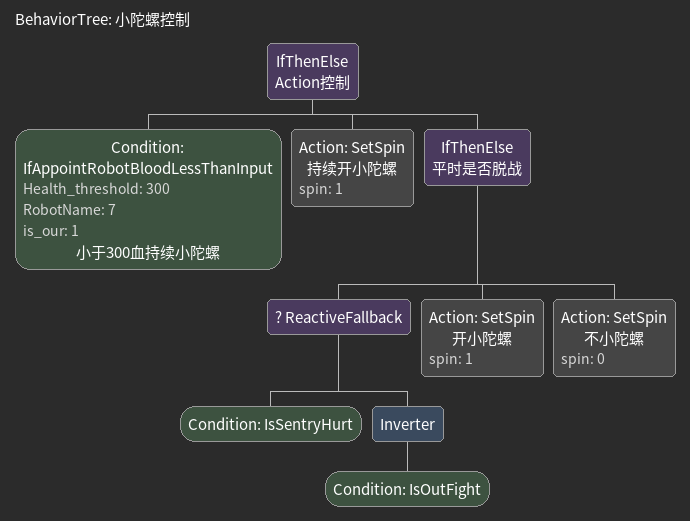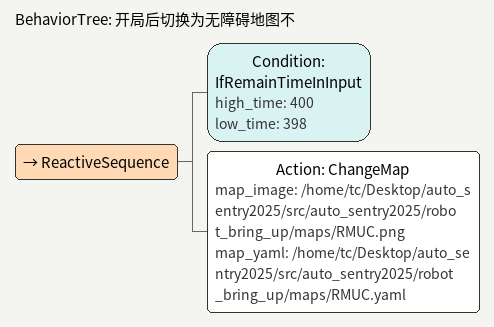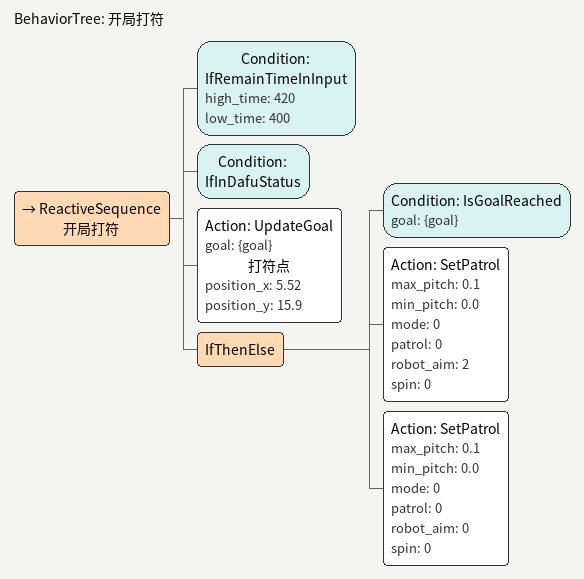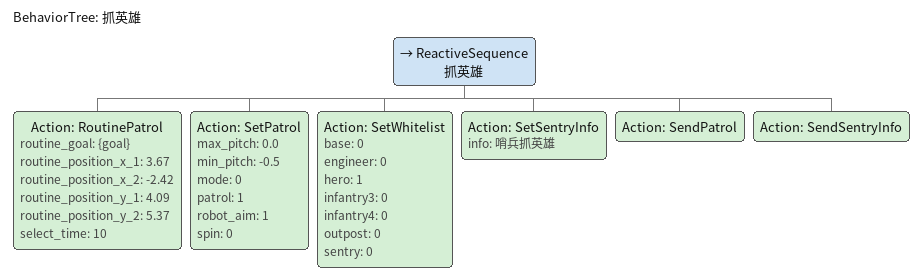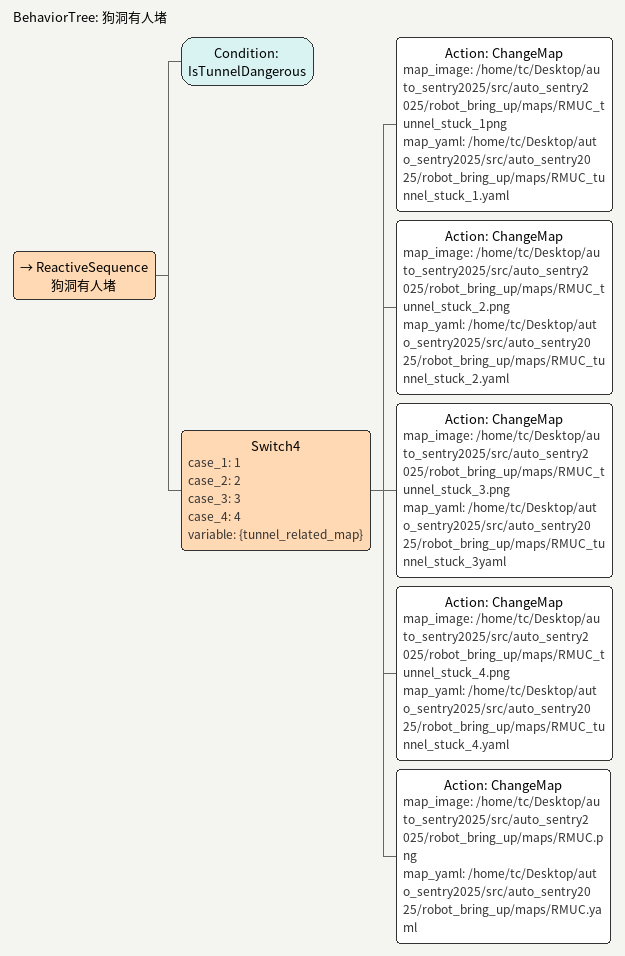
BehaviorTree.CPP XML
<BehaviorTree ID="小陀螺控制">
    <IfThenElse name="Action控制">
        <Condition Health_threshold="300" ID="IfAppointRobotBloodLessThanInput" RobotName="7" is_our="1" name="小于300血持续小陀螺"/>
        <Action ID="SetSpin" name="持续开小陀螺" spin="1"/>
        <IfThenElse name="平时是否脱战">
            <ReactiveFallback>
                <Condition ID="IsSentryHurt"/>
                <Inverter>
                    <Condition ID="IsOutFight"/>
                </Inverter>
            </ReactiveFallback>
            <Action ID="SetSpin" name="开小陀螺" spin="1"/>
            <Action ID="SetSpin" name="不小陀螺" spin="0"/>
        </IfThenElse>
    </IfThenElse>
</BehaviorTree>

<BehaviorTree ID="开局后切换为无障碍地图不">
    <ReactiveSequence>
        <Condition ID="IfRemainTimeInInput" high_time="400" low_time="398"/>
        <Action ID="ChangeMap" map_image="/home/tc/Desktop/auto_sentry2025/src/auto_sentry2025/robot_bring_up/maps/RMUC.png" map_yaml="/home/tc/Desktop/auto_sentry2025/src/auto_sentry2025/robot_bring_up/maps/RMUC.yaml"/>
    </ReactiveSequence>
</BehaviorTree>

<BehaviorTree ID="开局打符">
    <ReactiveSequence name="开局打符">
        <Condition ID="IfRemainTimeInInput" high_time="420" low_time="400"/>
        <Condition ID="IfInDafuStatus"/>
        <Action ID="UpdateGoal" goal="{goal}" name="打符点" position_x="5.52" position_y="15.9"/>
        <IfThenElse>
            <Condition ID="IsGoalReached" goal="{goal}"/>
            <Action ID="SetPatrol" max_pitch="0.1" min_pitch="0.0" mode="0" patrol="0" robot_aim="2" spin="0"/>
            <Action ID="SetPatrol" max_pitch="0.1" min_pitch="0.0" mode="0" patrol="0" robot_aim="0" spin="0"/>
        </IfThenElse>
    </ReactiveSequence>
</BehaviorTree>

<BehaviorTree ID="抓英雄">
    <ReactiveSequence name="抓英雄">
        <Action ID="RoutinePatrol" routine_goal="{goal}" routine_position_x_1="3.67" routine_position_x_2="-2.42" routine_position_y_1="4.09" routine_position_y_2="5.37" select_time="10"/>
        <Action ID="SetPatrol" max_pitch="0.0" min_pitch="-0.5" mode="0" patrol="1" robot_aim="1" spin="0"/>
        <Action ID="SetWhitelist" base="0" engineer="0" hero="1" infantry3="0" infantry4="0" outpost="0" sentry="0"/>
        <Action ID="SetSentryInfo" info="哨兵抓英雄"/>
        <Action ID="SendPatrol"/>
        <Action ID="SendSentryInfo"/>
    </ReactiveSequence>
</BehaviorTree>

<BehaviorTree ID="狗洞有人堵">
    <ReactiveSequence name="狗洞有人堵">
        <Condition ID="IsTunnelDangerous"/>
        <Switch4 case_1="1" case_2="2" case_3="3" case_4="4" variable="{tunnel_related_map}">
            <Action ID="ChangeMap" map_image="/home/tc/Desktop/auto_sentry2025/src/auto_sentry2025/robot_bring_up/maps/RMUC_tunnel_stuck_1png" map_yaml="/home/tc/Desktop/auto_sentry2025/src/auto_sentry2025/robot_bring_up/maps/RMUC_tunnel_stuck_1.yaml"/>
            <Action ID="ChangeMap" map_image="/home/tc/Desktop/auto_sentry2025/src/auto_sentry2025/robot_bring_up/maps/RMUC_tunnel_stuck_2.png" map_yaml="/home/tc/Desktop/auto_sentry2025/src/auto_sentry2025/robot_bring_up/maps/RMUC_tunnel_stuck_2.yaml"/>
            <Action ID="ChangeMap" map_image="/home/tc/Desktop/auto_sentry2025/src/auto_sentry2025/robot_bring_up/maps/RMUC_tunnel_stuck_3.png" map_yaml="/home/tc/Desktop/auto_sentry2025/src/auto_sentry2025/robot_bring_up/maps/RMUC_tunnel_stuck_3yaml"/>
            <Action ID="ChangeMap" map_image="/home/tc/Desktop/auto_sentry2025/src/auto_sentry2025/robot_bring_up/maps/RMUC_tunnel_stuck_4.png" map_yaml="/home/tc/Desktop/auto_sentry2025/src/auto_sentry2025/robot_bring_up/maps/RMUC_tunnel_stuck_4.yaml"/>
            <Action ID="ChangeMap" map_image="/home/tc/Desktop/auto_sentry2025/src/auto_sentry2025/robot_bring_up/maps/RMUC.png" map_yaml="/home/tc/Desktop/auto_sentry2025/src/auto_sentry2025/robot_bring_up/maps/RMUC.yaml"/>
        </Switch4>
    </ReactiveSequence>
</BehaviorTree>
